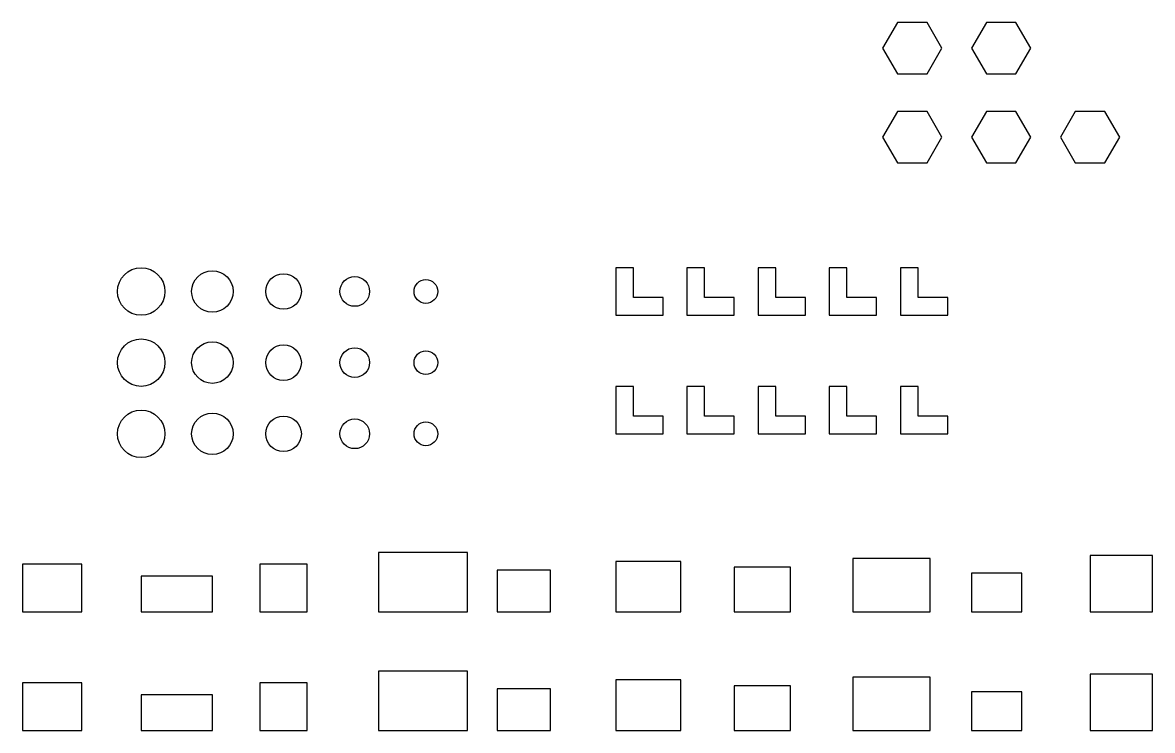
# Model space of a CAD drawing. Header units: metres. Extents: x 0 to 1905, y 0 to 1193.
import ezdxf

# ---------------------------------------------------------------- set-up
doc = ezdxf.new("R2010")
doc.units = ezdxf.units.M

msp = doc.modelspace()

# ---------------------------------------------------------------- linework, layer by layer
for points in [[(1550, 1150), (1525, 1193.3), (1475, 1193.3), (1450, 1150), (1475, 1106.7), (1525, 1106.7), (1550, 1150)], [(1700, 1150), (1675, 1193.3), (1625, 1193.3), (1600, 1150), (1625, 1106.7), (1675, 1106.7), (1700, 1150)], [(1550, 1000), (1525, 1043.3), (1475, 1043.3), (1450, 1000), (1475, 956.7), (1525, 956.7), (1550, 1000)], [(1700, 1000), (1675, 1043.3), (1625, 1043.3), (1600, 1000), (1625, 956.7), (1675, 956.7), (1700, 1000)], [(1850, 1000), (1825, 1043.3), (1775, 1043.3), (1750, 1000), (1775, 956.7), (1825, 956.7), (1850, 1000)], [(1000, 700), (1080, 700), (1080, 730), (1030, 730), (1030, 780), (1000, 780), (1000, 700)], [(1120, 700), (1200, 700), (1200, 730), (1150, 730), (1150, 780), (1120, 780), (1120, 700)], [(1240, 700), (1320, 700), (1320, 730), (1270, 730), (1270, 780), (1240, 780), (1240, 700)], [(1360, 700), (1440, 700), (1440, 730), (1390, 730), (1390, 780), (1360, 780), (1360, 700)], [(1480, 700), (1560, 700), (1560, 730), (1510, 730), (1510, 780), (1480, 780), (1480, 700)], [(1000, 500), (1080, 500), (1080, 530), (1030, 530), (1030, 580), (1000, 580), (1000, 500)], [(1120, 500), (1200, 500), (1200, 530), (1150, 530), (1150, 580), (1120, 580), (1120, 500)], [(1240, 500), (1320, 500), (1320, 530), (1270, 530), (1270, 580), (1240, 580), (1240, 500)], [(1360, 500), (1440, 500), (1440, 530), (1390, 530), (1390, 580), (1360, 580), (1360, 500)], [(1480, 500), (1560, 500), (1560, 530), (1510, 530), (1510, 580), (1480, 580), (1480, 500)], [(600, 200), (750, 200), (750, 300), (600, 300), (600, 200)], [(1400, 200), (1530, 200), (1530, 290), (1400, 290), (1400, 200)], [(1800, 200), (1905, 200), (1905, 295), (1800, 295), (1800, 200)], [(0, 200), (100, 200), (100, 280), (0, 280), (0, 200)], [(400, 200), (480, 200), (480, 280), (400, 280), (400, 200)], [(800, 200), (890, 200), (890, 270), (800, 270), (800, 200)], [(1000, 200), (1110, 200), (1110, 285), (1000, 285), (1000, 200)], [(1200, 200), (1295, 200), (1295, 275), (1200, 275), (1200, 200)], [(200, 200), (320, 200), (320, 260), (200, 260), (200, 200)], [(1600, 200), (1685, 200), (1685, 265), (1600, 265), (1600, 200)], [(600, 0), (750, 0), (750, 100), (600, 100), (600, 0)], [(0, 0), (100, 0), (100, 80), (0, 80), (0, 0)], [(400, 0), (480, 0), (480, 80), (400, 80), (400, 0)], [(1000, 0), (1110, 0), (1110, 85), (1000, 85), (1000, 0)], [(1400, 0), (1530, 0), (1530, 90), (1400, 90), (1400, 0)], [(1800, 0), (1905, 0), (1905, 95), (1800, 95), (1800, 0)], [(200, 0), (320, 0), (320, 60), (200, 60), (200, 0)], [(800, 0), (890, 0), (890, 70), (800, 70), (800, 0)], [(1200, 0), (1295, 0), (1295, 75), (1200, 75), (1200, 0)], [(1600, 0), (1685, 0), (1685, 65), (1600, 65), (1600, 0)]]:
    msp.add_lwpolyline(points)
for centre, radius in [((200, 740), 40), ((320, 740), 35), ((440, 740), 30), ((560, 740), 25), ((680, 740), 20), ((200, 620), 40), ((320, 620), 35), ((440, 620), 30), ((560, 620), 25), ((680, 620), 20), ((200, 500), 40), ((320, 500), 35), ((440, 500), 30), ((560, 500), 25), ((680, 500), 20)]:
    msp.add_circle(centre, radius)

doc.saveas('drawing.dxf')
